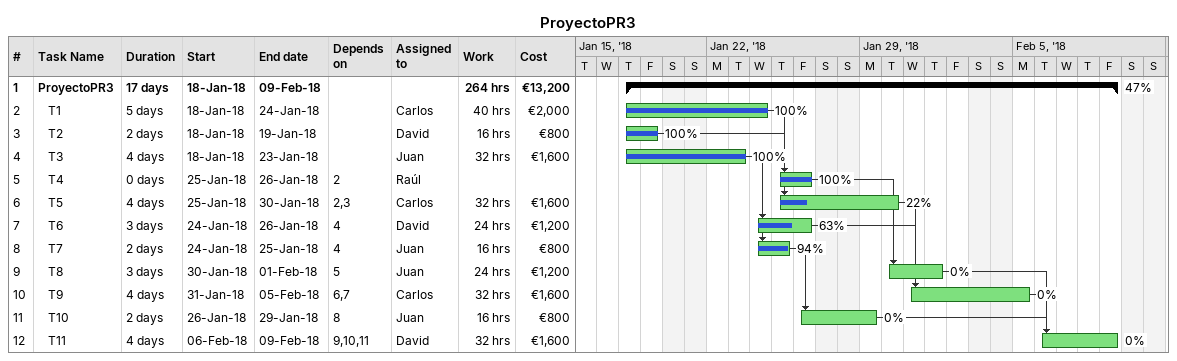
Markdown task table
ProyectoPR3

| ID | Level | Task | Duration | Start | Finish | Predecessors | Resources | % complete | Work (h) | Cost (€) |
|---|---|---|---|---|---|---|---|---|---|---|
| 1 | 1 | **ProyectoPR3** | 17d | 2018-01-18 | 2018-02-09 |  |  | 47 | 264 | 13200 |
| 2 | 2 | T1 | 5d | 2018-01-18 | 2018-01-24 |  | Carlos | 100 | 40 | 2000 |
| 3 | 2 | T2 | 2d | 2018-01-18 | 2018-01-19 |  | David | 100 | 16 | 800 |
| 4 | 2 | T3 | 4d | 2018-01-18 | 2018-01-23 |  | Juan | 100 | 32 | 1600 |
| 5 | 2 | T4 | 0d | 2018-01-25 | 2018-01-26 | 2 | Raúl | 100 |  |  |
| 6 | 2 | T5 | 4d | 2018-01-25 | 2018-01-30 | 2, 3 | Carlos | 22 | 32 | 1600 |
| 7 | 2 | T6 | 3d | 2018-01-24 | 2018-01-26 | 4 | David | 63 | 24 | 1200 |
| 8 | 2 | T7 | 2d | 2018-01-24 | 2018-01-25 | 4 | Juan | 94 | 16 | 800 |
| 9 | 2 | T8 | 3d | 2018-01-30 | 2018-02-01 | 5 | Juan | 0 | 24 | 1200 |
| 10 | 2 | T9 | 4d | 2018-01-31 | 2018-02-05 | 6, 7 | Carlos | 0 | 32 | 1600 |
| 11 | 2 | T10 | 2d | 2018-01-26 | 2018-01-29 | 8 | Juan | 0 | 16 | 800 |
| 12 | 2 | T11 | 4d | 2018-02-06 | 2018-02-09 | 9, 10, 11 | David | 0 | 32 | 1600 |
